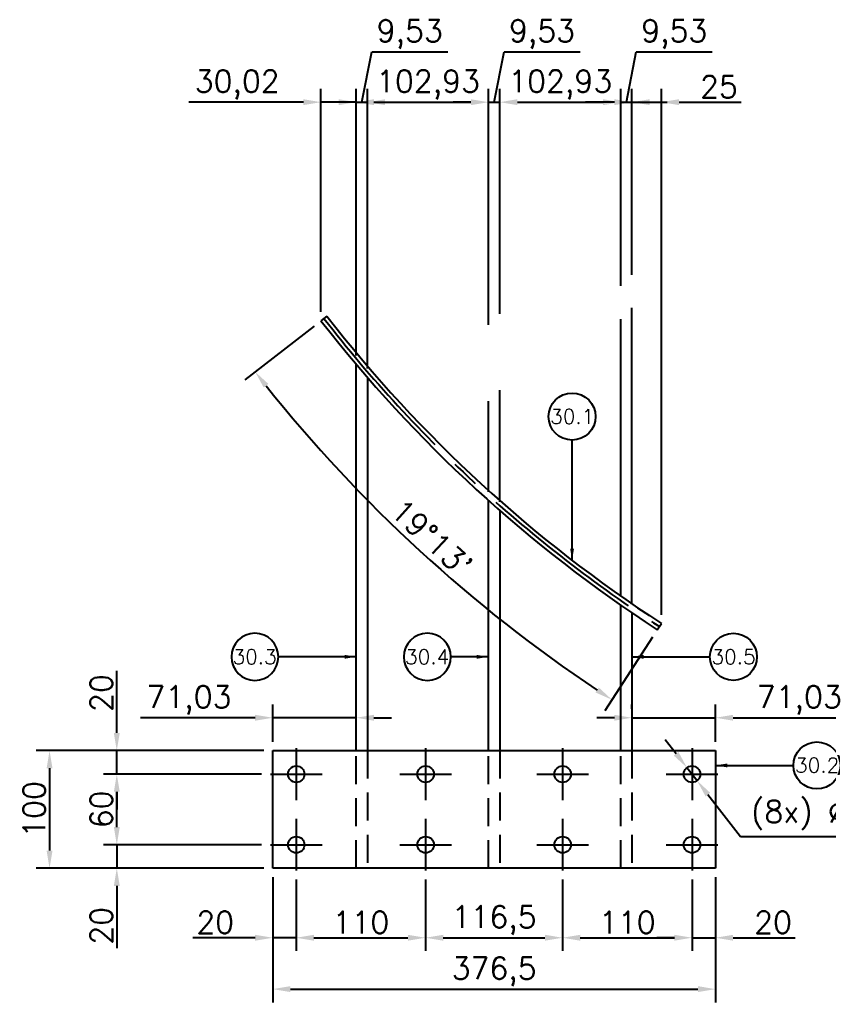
# Model space of a CAD drawing. Header units: metres. Extents: x 0 to 6307, y 0 to 4455.
# Drawn here: x 2845 to 3532, y 784 to 1620 of the extents above; entities that cross this region are included whole.
import ezdxf
from ezdxf.enums import TextEntityAlignment as Align

# ---------------------------------------------------------------- set-up
doc = ezdxf.new("R2010")
doc.units = ezdxf.units.M
doc.header["$LTSCALE"] = 7.5
doc.linetypes.add('CENTER2', pattern=[28.575, 19.05, -3.175, 3.175, -3.175])
doc.linetypes.add('HIDDEN2', pattern=[4.7625, 3.175, -1.5875])
for name, color, linetype in [('GSB', 7, 'Continuous'), ('SC1', 7, 'CENTER2'), ('SDM', 7, 'Continuous'), ('SL4', 4, 'Continuous'), ('ST1', 7, 'HIDDEN2')]:
    doc.layers.add(name, color=color, linetype=linetype)
doc.styles.add('R100', font='simplex.shx', dxfattribs={"height": 2.5})
doc.styles.add('ROMANS', font='ROMANS.SHX')
doc.dimstyles.new('5___1-5', dxfattribs={"dimscale": 5, "dimtxt": 2.5, "dimasz": 2, "dimexe": 1.5, "dimexo": 1, "dimgap": 0.5, "dimtad": 1, "dimzin": 12, "dimtxsty": 'ROMANS', "dimcen": 0, "dimclrd": 256, "dimclre": 256, "dimclrt": 3, "dimaunit": 1, "dimazin": 3, "dimtfac": 1, "dimtmove": 0, "dimatfit": 0, "dimfxl": 1, "dimlwd": -1, "dimlwe": -1, "dimarcsym": 0})
doc.dimstyles.new('7.5___1-7.5', dxfattribs={"dimscale": 7.5, "dimtxt": 2.5, "dimasz": 2, "dimexe": 1.5, "dimexo": 1, "dimgap": 0.5, "dimtad": 1, "dimzin": 12, "dimtxsty": 'ROMANS', "dimcen": 0, "dimclrd": 256, "dimclre": 256, "dimclrt": 3, "dimaunit": 1, "dimazin": 3, "dimtfac": 1, "dimtmove": 0, "dimatfit": 0, "dimfxl": 1, "dimlwd": -1, "dimlwe": -1, "dimarcsym": 0})
doc.dimstyles.new('7.5___1-7.5$3', dxfattribs={"dimscale": 7.5, "dimtxt": 2.5, "dimasz": 2, "dimexe": 1.5, "dimexo": 1, "dimgap": 0.5, "dimtad": 1, "dimtoh": 1, "dimzin": 12, "dimtxsty": 'ROMANS', "dimcen": 0, "dimclrd": 256, "dimclre": 256, "dimclrt": 3, "dimaunit": 1, "dimazin": 3, "dimtfac": 1, "dimtmove": 0, "dimatfit": 0, "dimfxl": 1, "dimlwd": -1, "dimlwe": -1, "dimarcsym": 0})

# ---------------------------------------------------------------- blocks, each defined once
blk = doc.blocks.new('*D154')
at = {"layer": 'Defpoints', "color": 0, "transparency": 16777216}
for p in [(3060.06, 898.23), (3080.06, 896.23), (3060.06, 839.17)]:
    blk.add_point(p, dxfattribs=at)
at = {"layer": 'SDM', "transparency": 16777216}
for p, q in [((3060.06, 890.73), (3060.06, 827.92)), ((3080.06, 888.73), (3080.06, 827.92)), ((3045.06, 839.17), (2992.21, 839.17)), ((3080.06, 839.17), (3060.06, 839.17)), ((3095.06, 839.17), (3110.06, 839.17))]:
    blk.add_line(p, q, dxfattribs=at)
for points in [[(3045.06, 841.67), (3045.06, 836.67), (3060.06, 839.17)], [(3095.06, 841.67), (3095.06, 836.67), (3080.06, 839.17)]]:
    blk.add_solid(points, dxfattribs=at)
at = {"layer": 'SDM', "color": 3, "transparency": 16777216, "insert": (3011.13, 852.29), "char_height": 18.75, "attachment_point": 5, "style": 'ROMANS'}
blk.add_mtext('20', dxfattribs=at)
blk = doc.blocks.new('*D155')
at = {"layer": 'Defpoints', "color": 0, "transparency": 16777216}
for p in [(3080.06, 896.23), (3190.06, 896.23), (3190.06, 839.17)]:
    blk.add_point(p, dxfattribs=at)
at = {"layer": 'SDM', "transparency": 16777216}
for p, q in [((3080.06, 888.73), (3080.06, 827.92)), ((3190.06, 888.73), (3190.06, 827.92)), ((3095.06, 839.17), (3175.06, 839.17))]:
    blk.add_line(p, q, dxfattribs=at)
for points in [[(3095.06, 841.67), (3095.06, 836.67), (3080.06, 839.17)], [(3175.06, 841.67), (3175.06, 836.67), (3190.06, 839.17)]]:
    blk.add_solid(points, dxfattribs=at)
at = {"layer": 'SDM', "color": 3, "transparency": 16777216, "insert": (3135.06, 852.29), "char_height": 18.75, "attachment_point": 5, "style": 'ROMANS'}
blk.add_mtext('110', dxfattribs=at)
blk = doc.blocks.new('*D156')
at = {"layer": 'Defpoints', "color": 0, "transparency": 16777216}
for p in [(3190.06, 896.23), (3306.56, 896.23), (3306.56, 839.17)]:
    blk.add_point(p, dxfattribs=at)
at = {"layer": 'SDM', "transparency": 16777216}
for p, q in [((3190.06, 888.73), (3190.06, 827.92)), ((3306.56, 888.73), (3306.56, 827.92)), ((3205.06, 839.17), (3291.56, 839.17))]:
    blk.add_line(p, q, dxfattribs=at)
for points in [[(3205.06, 841.67), (3205.06, 836.67), (3190.06, 839.17)], [(3291.56, 841.67), (3291.56, 836.67), (3306.56, 839.17)]]:
    blk.add_solid(points, dxfattribs=at)
at = {"layer": 'SDM', "color": 3, "transparency": 16777216, "insert": (3248.31, 854.08), "char_height": 18.75, "attachment_point": 5, "style": 'ROMANS'}
blk.add_mtext('116,5', dxfattribs=at)
blk = doc.blocks.new('*D157')
at = {"layer": 'Defpoints', "color": 0, "transparency": 16777216}
for p in [(3306.56, 896.23), (3416.56, 896.23), (3416.56, 839.17)]:
    blk.add_point(p, dxfattribs=at)
at = {"layer": 'SDM', "transparency": 16777216}
for p, q in [((3306.56, 888.73), (3306.56, 827.92)), ((3416.56, 888.73), (3416.56, 827.92)), ((3321.56, 839.17), (3401.56, 839.17))]:
    blk.add_line(p, q, dxfattribs=at)
for points in [[(3321.56, 841.67), (3321.56, 836.67), (3306.56, 839.17)], [(3401.56, 841.67), (3401.56, 836.67), (3416.56, 839.17)]]:
    blk.add_solid(points, dxfattribs=at)
at = {"layer": 'SDM', "color": 3, "transparency": 16777216, "insert": (3361.56, 852.29), "char_height": 18.75, "attachment_point": 5, "style": 'ROMANS'}
blk.add_mtext('110', dxfattribs=at)
blk = doc.blocks.new('*D158')
at = {"layer": 'Defpoints', "color": 0, "transparency": 16777216}
for p in [(3416.56, 896.23), (3436.56, 898.23), (3436.56, 839.17)]:
    blk.add_point(p, dxfattribs=at)
at = {"layer": 'SDM', "transparency": 16777216}
for p, q in [((3416.56, 888.73), (3416.56, 827.92)), ((3436.56, 890.73), (3436.56, 827.92)), ((3401.56, 839.17), (3386.56, 839.17)), ((3416.56, 839.17), (3436.56, 839.17)), ((3451.56, 839.17), (3504.42, 839.17))]:
    blk.add_line(p, q, dxfattribs=at)
for points in [[(3401.56, 841.67), (3401.56, 836.67), (3416.56, 839.17)], [(3451.56, 841.67), (3451.56, 836.67), (3436.56, 839.17)]]:
    blk.add_solid(points, dxfattribs=at)
at = {"layer": 'SDM', "color": 3, "transparency": 16777216, "insert": (3485.49, 852.29), "char_height": 18.75, "attachment_point": 5, "style": 'ROMANS'}
blk.add_mtext('20', dxfattribs=at)
blk = doc.blocks.new('*D159')
at = {"layer": 'Defpoints', "color": 0, "transparency": 16777216}
for p in [(3060.06, 898.23), (3436.56, 898.23), (3436.56, 795.5)]:
    blk.add_point(p, dxfattribs=at)
at = {"layer": 'SDM', "transparency": 16777216}
for p, q in [((3060.06, 890.73), (3060.06, 784.25)), ((3436.56, 890.73), (3436.56, 784.25)), ((3075.06, 795.5), (3421.56, 795.5))]:
    blk.add_line(p, q, dxfattribs=at)
for points in [[(3075.06, 798), (3075.06, 793), (3060.06, 795.5)], [(3421.56, 798), (3421.56, 793), (3436.56, 795.5)]]:
    blk.add_solid(points, dxfattribs=at)
at = {"layer": 'SDM', "color": 3, "transparency": 16777216, "insert": (3248.31, 810.41), "char_height": 18.75, "attachment_point": 5, "style": 'ROMANS'}
blk.add_mtext('376,5', dxfattribs=at)
blk = doc.blocks.new('*D160')
at = {"layer": 'Defpoints', "color": 0, "transparency": 16777216}
for p in [(3412.26, 983.76), (3420.86, 972.71)]:
    blk.add_point(p, dxfattribs=at)
at = {"layer": 'SDM', "transparency": 16777216}
for p, q in [((3403.05, 995.6), (3393.84, 1007.44)), ((3412.26, 983.76), (3420.86, 972.71)), ((3430.07, 960.87), (3457.8, 925.24)), ((3457.8, 925.24), (3585.65, 925.24))]:
    blk.add_line(p, q, dxfattribs=at)
for points in [[(3405.03, 997.13), (3401.08, 994.06), (3412.26, 983.76)], [(3432.05, 962.41), (3428.1, 959.34), (3420.86, 972.71)]]:
    blk.add_solid(points, dxfattribs=at)
at = {"layer": 'SDM', "color": 3, "transparency": 16777216, "insert": (3523.6, 943.27), "char_height": 18.75, "attachment_point": 5, "style": 'ROMANS'}
blk.add_mtext('(8x) ∅14', dxfattribs=at)
blk = doc.blocks.new('ITEM')
at = {"layer": 'GSB'}
blk.add_circle((0, 0), 4, dxfattribs=at)
blk = doc.blocks.new('*D161')
at = {"layer": 'Defpoints', "color": 0, "transparency": 16777216}
for p in [(3058.06, 918.23), (2927.46, 898.23), (3060.06, 898.23)]:
    blk.add_point(p, dxfattribs=at)
at = {"layer": 'SDM', "transparency": 16777216}
for p, q in [((2927.46, 933.23), (2927.46, 948.23)), ((3050.56, 918.23), (2916.21, 918.23)), ((2927.46, 918.23), (2927.46, 898.23)), ((3052.56, 898.23), (2916.21, 898.23)), ((2927.46, 883.23), (2927.46, 830.38))]:
    blk.add_line(p, q, dxfattribs=at)
for points in [[(2924.96, 933.23), (2929.96, 933.23), (2927.46, 918.23)], [(2924.96, 883.23), (2929.96, 883.23), (2927.46, 898.23)]]:
    blk.add_solid(points, dxfattribs=at)
at = {"layer": 'SDM', "color": 3, "transparency": 16777216, "insert": (2914.33, 849.31), "char_height": 18.75, "attachment_point": 5, "rotation": 90, "style": 'ROMANS'}
blk.add_mtext('20', dxfattribs=at)
blk = doc.blocks.new('*D162')
at = {"layer": 'Defpoints', "color": 0, "transparency": 16777216}
for p in [(2927.46, 978.23), (3058.06, 978.23), (3058.06, 918.23)]:
    blk.add_point(p, dxfattribs=at)
at = {"layer": 'SDM', "transparency": 16777216}
for p, q in [((3050.56, 978.23), (2916.21, 978.23)), ((2927.46, 933.23), (2927.46, 963.23)), ((3050.56, 918.23), (2916.21, 918.23))]:
    blk.add_line(p, q, dxfattribs=at)
for points in [[(2924.96, 963.23), (2929.96, 963.23), (2927.46, 978.23)], [(2924.96, 933.23), (2929.96, 933.23), (2927.46, 918.23)]]:
    blk.add_solid(points, dxfattribs=at)
at = {"layer": 'SDM', "color": 3, "transparency": 16777216, "insert": (2914.33, 948.23), "char_height": 18.75, "attachment_point": 5, "rotation": 90, "style": 'ROMANS'}
blk.add_mtext('60', dxfattribs=at)
blk = doc.blocks.new('*D163')
at = {"layer": 'Defpoints', "color": 0, "transparency": 16777216}
for p in [(2927.46, 998.23), (3060.06, 998.23), (3058.06, 978.23)]:
    blk.add_point(p, dxfattribs=at)
at = {"layer": 'SDM', "transparency": 16777216}
for p, q in [((2927.46, 1013.23), (2927.46, 1066.09)), ((3052.56, 998.23), (2916.21, 998.23)), ((2927.46, 978.23), (2927.46, 998.23)), ((3050.56, 978.23), (2916.21, 978.23)), ((2927.46, 963.23), (2927.46, 948.23))]:
    blk.add_line(p, q, dxfattribs=at)
for points in [[(2924.96, 1013.23), (2929.96, 1013.23), (2927.46, 998.23)], [(2924.96, 963.23), (2929.96, 963.23), (2927.46, 978.23)]]:
    blk.add_solid(points, dxfattribs=at)
at = {"layer": 'SDM', "color": 3, "transparency": 16777216, "insert": (2914.33, 1047.16), "char_height": 18.75, "attachment_point": 5, "rotation": 90, "style": 'ROMANS'}
blk.add_mtext('20', dxfattribs=at)
blk = doc.blocks.new('*D164')
at = {"layer": 'Defpoints', "color": 0, "transparency": 16777216}
for p in [(3060.06, 998.23), (2870.28, 898.23), (3060.06, 898.23)]:
    blk.add_point(p, dxfattribs=at)
at = {"layer": 'SDM', "transparency": 16777216}
for p, q in [((3052.56, 998.23), (2859.03, 998.23)), ((2870.28, 983.23), (2870.28, 913.23)), ((3052.56, 898.23), (2859.03, 898.23))]:
    blk.add_line(p, q, dxfattribs=at)
for points in [[(2867.78, 983.23), (2872.78, 983.23), (2870.28, 998.23)], [(2867.78, 913.23), (2872.78, 913.23), (2870.28, 898.23)]]:
    blk.add_solid(points, dxfattribs=at)
at = {"layer": 'SDM', "color": 3, "transparency": 16777216, "insert": (2857.16, 948.23), "char_height": 18.75, "attachment_point": 5, "rotation": 90, "style": 'ROMANS'}
blk.add_mtext('100', dxfattribs=at)
blk = doc.blocks.new('*D165')
at = {"layer": 'Defpoints', "color": 0, "transparency": 16777216}
for p in [(3131.09, 1026.19), (3131.09, 1026.19), (3060.06, 998.23)]:
    blk.add_point(p, dxfattribs=at)
at = {"layer": 'SDM', "transparency": 16777216}
for p, q in [((3060.06, 1005.73), (3060.06, 1037.44)), ((3131.09, 1033.69), (3131.09, 1037.44)), ((3045.06, 1026.19), (2947.56, 1026.19)), ((3131.09, 1026.19), (3060.06, 1026.19)), ((3146.09, 1026.19), (3161.09, 1026.19))]:
    blk.add_line(p, q, dxfattribs=at)
for points in [[(3045.06, 1028.69), (3045.06, 1023.69), (3060.06, 1026.19)], [(3146.09, 1028.69), (3146.09, 1023.69), (3131.09, 1026.19)]]:
    blk.add_solid(points, dxfattribs=at)
at = {"layer": 'SDM', "color": 3, "transparency": 16777216, "insert": (2988.81, 1041.1), "char_height": 18.75, "attachment_point": 5, "style": 'ROMANS'}
blk.add_mtext('71,03', dxfattribs=at)
blk = doc.blocks.new('*D166')
at = {"layer": 'Defpoints', "color": 0, "transparency": 16777216}
for p in [(3365.53, 1026.19), (3365.53, 1026.19), (3436.56, 998.23)]:
    blk.add_point(p, dxfattribs=at)
at = {"layer": 'SDM', "transparency": 16777216}
for p, q in [((3365.53, 1033.69), (3365.53, 1037.44)), ((3436.56, 1005.73), (3436.56, 1037.44)), ((3350.53, 1026.19), (3335.53, 1026.19)), ((3365.53, 1026.19), (3436.56, 1026.19)), ((3451.56, 1026.19), (3549.06, 1026.19))]:
    blk.add_line(p, q, dxfattribs=at)
for points in [[(3350.53, 1028.69), (3350.53, 1023.69), (3365.53, 1026.19)], [(3451.56, 1028.69), (3451.56, 1023.69), (3436.56, 1026.19)]]:
    blk.add_solid(points, dxfattribs=at)
at = {"layer": 'SDM', "color": 3, "transparency": 16777216, "insert": (3507.81, 1041.1), "char_height": 18.75, "attachment_point": 5, "style": 'ROMANS'}
blk.add_mtext('71,03', dxfattribs=at)
blk = doc.blocks.new('*D168')
at = {"layer": 'Defpoints', "color": 0, "transparency": 16777216}
for p in [(3101.08, 1549.49), (3101.08, 1363.75), (3131.09, 1326.67)]:
    blk.add_point(p, dxfattribs=at)
at = {"layer": 'SDM', "transparency": 16777216}
for p, q in [((3101.08, 1371.25), (3101.08, 1560.74)), ((3131.09, 1334.17), (3131.09, 1560.74)), ((3086.08, 1549.49), (2988.58, 1549.49)), ((3131.09, 1549.49), (3101.08, 1549.49)), ((3146.09, 1549.49), (3161.09, 1549.49))]:
    blk.add_line(p, q, dxfattribs=at)
for points in [[(3086.08, 1551.99), (3086.08, 1546.99), (3101.08, 1549.49)], [(3146.09, 1551.99), (3146.09, 1546.99), (3131.09, 1549.49)]]:
    blk.add_solid(points, dxfattribs=at)
at = {"layer": 'SDM', "color": 3, "transparency": 16777216, "insert": (3029.83, 1564.4), "char_height": 18.75, "attachment_point": 5, "style": 'ROMANS'}
blk.add_mtext('30,02', dxfattribs=at)
blk = doc.blocks.new('*D169')
at = {"layer": 'Defpoints', "color": 0, "transparency": 16777216}
for p in [(3140.62, 1549.49), (3131.09, 1326.67), (3140.62, 1315.53)]:
    blk.add_point(p, dxfattribs=at)
at = {"layer": 'SDM', "transparency": 16777216}
for p, q in [((3135.86, 1549.49), (3144.27, 1592.43)), ((3144.27, 1592.43), (3208.91, 1592.43)), ((3131.09, 1334.17), (3131.09, 1560.74)), ((3140.62, 1323.03), (3140.62, 1560.74)), ((3116.09, 1549.49), (3101.09, 1549.49)), ((3131.09, 1549.49), (3140.62, 1549.49)), ((3131.09, 1549.49), (3140.62, 1549.49)), ((3155.62, 1549.49), (3170.62, 1549.49))]:
    blk.add_line(p, q, dxfattribs=at)
for points in [[(3116.09, 1551.99), (3116.09, 1546.99), (3131.09, 1549.49)], [(3155.62, 1551.99), (3155.62, 1546.99), (3140.62, 1549.49)]]:
    blk.add_solid(points, dxfattribs=at)
at = {"layer": 'SDM', "color": 3, "transparency": 16777216, "insert": (3176.59, 1607.34), "char_height": 18.75, "attachment_point": 5, "style": 'ROMANS'}
blk.add_mtext('9,53', dxfattribs=at)
blk = doc.blocks.new('*D170')
at = {"layer": 'Defpoints', "color": 0, "transparency": 16777216}
for p in [(3243.55, 1549.49), (3140.62, 1315.53), (3243.55, 1210.8)]:
    blk.add_point(p, dxfattribs=at)
at = {"layer": 'SDM', "transparency": 16777216}
for p, q in [((3140.62, 1323.03), (3140.62, 1560.74)), ((3243.55, 1360.13), (3243.55, 1560.74)), ((3155.62, 1549.49), (3228.55, 1549.49)), ((3243.55, 1218.3), (3243.55, 1295.35))]:
    blk.add_line(p, q, dxfattribs=at)
for points in [[(3155.62, 1551.99), (3155.62, 1546.99), (3140.62, 1549.49)], [(3228.55, 1551.99), (3228.55, 1546.99), (3243.55, 1549.49)]]:
    blk.add_solid(points, dxfattribs=at)
at = {"layer": 'SDM', "color": 3, "transparency": 16777216, "insert": (3192.08, 1564.4), "char_height": 18.75, "attachment_point": 5, "style": 'ROMANS'}
blk.add_mtext('102,93', dxfattribs=at)
blk = doc.blocks.new('*D171')
at = {"layer": 'Defpoints', "color": 0, "transparency": 16777216}
for p in [(3253.08, 1549.49), (3243.55, 1210.8), (3253.08, 1202.36)]:
    blk.add_point(p, dxfattribs=at)
at = {"layer": 'SDM', "transparency": 16777216}
for p, q in [((3248.31, 1549.49), (3256.72, 1592.43)), ((3256.72, 1592.43), (3321.37, 1592.43)), ((3243.55, 1360.13), (3243.55, 1560.74)), ((3253.08, 1369.55), (3253.08, 1560.74)), ((3228.55, 1549.49), (3213.55, 1549.49)), ((3243.55, 1549.49), (3253.08, 1549.49)), ((3243.55, 1549.49), (3253.08, 1549.49)), ((3268.08, 1549.49), (3283.08, 1549.49)), ((3253.08, 1209.86), (3253.08, 1304.76)), ((3243.55, 1218.3), (3243.55, 1295.35))]:
    blk.add_line(p, q, dxfattribs=at)
for points in [[(3228.55, 1551.99), (3228.55, 1546.99), (3243.55, 1549.49)], [(3268.08, 1551.99), (3268.08, 1546.99), (3253.08, 1549.49)]]:
    blk.add_solid(points, dxfattribs=at)
at = {"layer": 'SDM', "color": 3, "transparency": 16777216, "insert": (3289.04, 1607.34), "char_height": 18.75, "attachment_point": 5, "style": 'ROMANS'}
blk.add_mtext('9,53', dxfattribs=at)
blk = doc.blocks.new('*D172')
at = {"layer": 'Defpoints', "color": 0, "transparency": 16777216}
for p in [(3356.01, 1549.49), (3253.08, 1202.36), (3356.01, 1121.85)]:
    blk.add_point(p, dxfattribs=at)
at = {"layer": 'SDM', "transparency": 16777216}
for p, q in [((3253.08, 1369.55), (3253.08, 1560.74)), ((3356.01, 1393.25), (3356.01, 1560.74)), ((3268.08, 1549.49), (3341.01, 1549.49)), ((3356.01, 1129.35), (3356.01, 1365.13)), ((3253.08, 1209.86), (3253.08, 1304.76))]:
    blk.add_line(p, q, dxfattribs=at)
for points in [[(3268.08, 1551.99), (3268.08, 1546.99), (3253.08, 1549.49)], [(3341.01, 1551.99), (3341.01, 1546.99), (3356.01, 1549.49)]]:
    blk.add_solid(points, dxfattribs=at)
at = {"layer": 'SDM', "color": 3, "transparency": 16777216, "insert": (3304.54, 1564.4), "char_height": 18.75, "attachment_point": 5, "style": 'ROMANS'}
blk.add_mtext('102,93', dxfattribs=at)
blk = doc.blocks.new('*D173')
at = {"layer": 'Defpoints', "color": 0, "transparency": 16777216}
for p in [(3365.53, 1549.49), (3356.01, 1121.85), (3365.53, 1115.3)]:
    blk.add_point(p, dxfattribs=at)
at = {"layer": 'SDM', "transparency": 16777216}
for p, q in [((3360.77, 1549.49), (3369.18, 1592.43)), ((3369.18, 1592.43), (3433.82, 1592.43)), ((3356.01, 1393.25), (3356.01, 1560.74)), ((3365.53, 1402.67), (3365.53, 1560.74)), ((3341.01, 1549.49), (3326.01, 1549.49)), ((3356.01, 1549.49), (3365.53, 1549.49)), ((3356.01, 1549.49), (3365.53, 1549.49)), ((3380.53, 1549.49), (3395.53, 1549.49)), ((3365.53, 1122.8), (3365.53, 1374.54)), ((3356.01, 1129.35), (3356.01, 1365.13))]:
    blk.add_line(p, q, dxfattribs=at)
for points in [[(3341.01, 1551.99), (3341.01, 1546.99), (3356.01, 1549.49)], [(3380.53, 1551.99), (3380.53, 1546.99), (3365.53, 1549.49)]]:
    blk.add_solid(points, dxfattribs=at)
at = {"layer": 'SDM', "color": 3, "transparency": 16777216, "insert": (3401.5, 1607.34), "char_height": 18.75, "attachment_point": 5, "style": 'ROMANS'}
blk.add_mtext('9,53', dxfattribs=at)
blk = doc.blocks.new('*D174')
at = {"layer": 'Defpoints', "color": 0, "transparency": 16777216}
for p in [(3390.53, 1549.49), (3365.53, 1115.3), (3390.53, 1106.31)]:
    blk.add_point(p, dxfattribs=at)
at = {"layer": 'SDM', "transparency": 16777216}
for p, q in [((3365.53, 1402.67), (3365.53, 1560.74)), ((3390.53, 1113.81), (3390.53, 1560.74)), ((3350.53, 1549.49), (3335.53, 1549.49)), ((3365.53, 1549.49), (3390.53, 1549.49)), ((3405.53, 1549.49), (3458.39, 1549.49)), ((3365.53, 1122.8), (3365.53, 1374.54))]:
    blk.add_line(p, q, dxfattribs=at)
for points in [[(3350.53, 1551.99), (3350.53, 1546.99), (3365.53, 1549.49)], [(3405.53, 1551.99), (3405.53, 1546.99), (3390.53, 1549.49)]]:
    blk.add_solid(points, dxfattribs=at)
at = {"layer": 'SDM', "color": 3, "transparency": 16777216, "insert": (3439.46, 1562.61), "char_height": 18.75, "attachment_point": 5, "style": 'ROMANS'}
blk.add_mtext('25', dxfattribs=at)
blk = doc.blocks.new('*D175')
at = {"layer": 'Defpoints', "color": 0, "transparency": 16777216}
for p in [(3101.08, 1363.75), (3106.09, 1367.64), (3135.6, 1216.22), (3390.53, 1106.31), (3387.08, 1100.98)]:
    blk.add_point(p, dxfattribs=at)
at = {"layer": 'SDM', "transparency": 16777216}
for p, q in [((3095.15, 1359.15), (3036.19, 1313.38)), ((3383, 1094.69), (3342.38, 1032.07))]:
    blk.add_line(p, q, dxfattribs=at)
blk.add_arc((4020.3, 2077.22), 1234.51, 218.51383, 236.33501, dxfattribs=at)
for points in [[(3052.38, 1306.94), (3056.31, 1310.03), (3045.08, 1320.28)], [(3337.34, 1051.84), (3334.59, 1047.66), (3348.5, 1041.51)]]:
    blk.add_solid(points, dxfattribs=at)
at = {"layer": 'SDM', "color": 3, "transparency": 16777216, "insert": (3195.17, 1179.13), "char_height": 18.75, "attachment_point": 5, "rotation": 317.42442, "style": 'ROMANS'}
blk.add_mtext("19°13'", dxfattribs=at)

msp = doc.modelspace()

# ---------------------------------------------------------------- linework, layer by layer
at = {"layer": 'SC1'}
for p, q in [((3080.063, 1000.234), (3080.063, 956.234)), ((3190.063, 1000.234), (3190.063, 956.234)), ((3306.563, 1000.234), (3306.563, 956.234)), ((3416.563, 1000.234), (3416.563, 956.234)), ((3058.063, 978.234), (3102.063, 978.234)), ((3168.063, 978.234), (3212.063, 978.234)), ((3284.563, 978.234), (3328.563, 978.234)), ((3394.563, 978.234), (3438.563, 978.234)), ((3080.063, 940.234), (3080.063, 896.234)), ((3190.063, 940.234), (3190.063, 896.234)), ((3306.563, 940.234), (3306.563, 896.234)), ((3416.563, 940.234), (3416.563, 896.234)), ((3058.063, 918.234), (3102.063, 918.234)), ((3168.063, 918.234), (3212.063, 918.234)), ((3284.563, 918.234), (3328.563, 918.234)), ((3394.563, 918.234), (3438.563, 918.234))]:
    msp.add_line(p, q, dxfattribs=at)
msp.add_arc((4020.303, 2077.224), 1160.452, 217.817651, 237.031191, dxfattribs=at)
at = {"layer": 'SL4'}
for p, q in [((3106.093, 1367.639), (3101.077, 1363.745)), ((3131.093, 998.234), (3131.093, 1326.668)), ((3140.618, 1315.526), (3140.618, 998.234)), ((3243.55, 998.234), (3243.55, 1210.804)), ((3253.075, 1202.358), (3253.075, 998.234)), ((3356.008, 998.234), (3356.008, 1121.849)), ((3365.533, 1115.296), (3365.533, 998.234)), ((3387.077, 1100.979), (3390.533, 1106.306)), ((3060.063, 998.234), (3436.563, 998.234)), ((3060.063, 898.234), (3060.063, 998.234)), ((3436.563, 998.234), (3436.563, 898.234)), ((3436.563, 898.234), (3060.063, 898.234))]:
    msp.add_line(p, q, dxfattribs=at)
for centre in [(3080.063, 978.234), (3190.063, 978.234), (3306.563, 978.234), (3416.563, 978.234), (3080.063, 918.234), (3190.063, 918.234), (3306.563, 918.234), (3416.563, 918.234)]:
    msp.add_circle(centre, 7, dxfattribs=at)
for radius in [1163.627, 1157.277]:
    msp.add_arc((4020.303, 2077.224), radius, 217.817651, 237.031191, dxfattribs=at)
at = {"layer": 'ST1'}
for p, q in [((3131.093, 898.234), (3131.093, 998.234)), ((3140.618, 998.234), (3140.618, 898.234)), ((3243.55, 898.234), (3243.55, 998.234)), ((3253.075, 998.234), (3253.075, 898.234)), ((3356.008, 898.234), (3356.008, 998.234)), ((3365.533, 998.234), (3365.533, 898.234))]:
    msp.add_line(p, q, dxfattribs=at)

# ---------------------------------------------------------------- block references
at = {"layer": 'GSB'}
ref = msp.add_blockref('ITEM', (3314.587, 1282.229), dxfattribs=dict(at, xscale=4.999999999999943, yscale=4.999999999999943, zscale=4.999999999999943, rotation=180))
ref.add_attrib('1', '30.1', dxfattribs={"color": 3, "height": 12.5, "style": 'R100'}).set_placement((3314.756, 1282.336), align=Align.MIDDLE_CENTER)
ref = msp.add_blockref('ITEM', (3044.854, 1077.983), dxfattribs=dict(at, xscale=-4.999999999999943, yscale=4.999999999999943, zscale=4.999999999999943, rotation=180))
ref.add_attrib('1', '30.3', dxfattribs={"color": 3, "height": 12.5, "style": 'R100'}).set_placement((3044.684, 1078.09), align=Align.MIDDLE_CENTER)
ref = msp.add_blockref('ITEM', (3191.511, 1077.983), dxfattribs=dict(at, xscale=-4.999999999999943, yscale=4.999999999999943, zscale=4.999999999999943, rotation=180))
ref.add_attrib('1', '30.4', dxfattribs={"color": 3, "height": 12.5, "style": 'R100'}).set_placement((3191.341, 1078.09), align=Align.MIDDLE_CENTER)
ref = msp.add_blockref('ITEM', (3451.753, 1077.983), dxfattribs=dict(at, xscale=4.999999999999943, yscale=4.999999999999943, zscale=4.999999999999943, rotation=180))
ref.add_attrib('1', '30.5', dxfattribs={"color": 3, "height": 12.5, "style": 'R100'}).set_placement((3451.923, 1078.09), align=Align.MIDDLE_CENTER)
ref = msp.add_blockref('ITEM', (3522.783, 985.656), dxfattribs=dict(at, xscale=4.999999999999943, yscale=4.999999999999943, zscale=4.999999999999943, rotation=180))
ref.add_attrib('1', '30.2', dxfattribs={"color": 3, "height": 12.5, "style": 'R100'}).set_placement((3522.953, 985.763), align=Align.MIDDLE_CENTER)

# ---------------------------------------------------------------- dimensions: what is measured, and where the dimension line sits
at = {"layer": 'SDM'}
for base, p1, p2, picture, middle in [((3140.617821555, 1549.487177912), (3131.092821555, 1326.667914861), (3140.617821555, 1315.526446359), '*D169', (3148.016035841, 1592.433606483)), ((3253.075321555, 1549.487177912), (3243.550321555, 1210.803530807), (3253.075321555, 1202.357815944), '*D171', (3260.473535841, 1592.433606483)), ((3365.532821555, 1549.487177912), (3356.007821555, 1121.849183544), (3365.532821555, 1115.29617793), '*D173', (3372.931035841, 1592.433606483))]:
    dim = msp.add_linear_dim(base=base, p1=p1, p2=p2, dimstyle='7.5___1-7.5', override={"dimtmove": 1}, dxfattribs=at)
    dim.commit()
    dim.dimension.update_dxf_attribs({"geometry": picture, "text_midpoint": middle, "dimtype": 160})
for base, p1, p2, picture, middle in [((3101.077, 1549.487), (3131.093, 1326.668), (3101.077, 1363.745), '*D168', (3029.827, 1564.398)), ((3390.533, 1549.487), (3365.533, 1115.296), (3390.533, 1106.306), '*D174', (3439.461, 1562.612)), ((3060.063, 839.165), (3080.063, 896.234), (3060.063, 898.234), '*D154', (3011.134, 852.29)), ((3436.563, 795.502), (3060.063, 898.234), (3436.563, 898.234), '*D159', (3248.313, 810.413)), ((3190.063, 839.165), (3080.063, 896.234), (3190.063, 896.234), '*D155', (3135.063, 852.29)), ((3306.563, 839.165), (3190.063, 896.234), (3306.563, 896.234), '*D156', (3248.313, 854.076)), ((3416.563, 839.165), (3306.563, 896.234), (3416.563, 896.234), '*D157', (3361.563, 852.29)), ((3436.563, 839.165), (3416.563, 896.234), (3436.563, 898.234), '*D158', (3485.491, 852.29))]:
    dim = msp.add_linear_dim(base=base, p1=p1, p2=p2, dimstyle='7.5___1-7.5', dxfattribs=at)
    dim.commit()
    dim.dimension.update_dxf_attribs({"geometry": picture, "text_midpoint": middle})
for base, p1, p2, picture, middle in [((3243.55, 1549.487), (3140.618, 1315.526), (3243.55, 1210.804), '*D170', (3192.084, 1564.398)), ((3356.008, 1549.487), (3253.075, 1202.358), (3356.008, 1121.849), '*D172', (3304.542, 1564.398))]:
    dim = msp.add_linear_dim(base=base, p1=p1, p2=p2, dimstyle='7.5___1-7.5', override={"dimtmove": 1}, dxfattribs=at)
    dim.commit()
    dim.dimension.update_dxf_attribs({"geometry": picture, "text_midpoint": middle})
dim = msp.add_angular_dim_2l(base=(3135.5996, 1216.2215), line1=((3106.0928, 1367.6388), (3101.0765, 1363.7453)), line2=((3387.0773, 1100.979), (3390.5328, 1106.3064)), dimstyle='7.5___1-7.5', dxfattribs=at)
dim.commit()
dim.dimension.update_dxf_attribs({"geometry": '*D175', "text_midpoint": (3195.1653, 1179.1257)})
for base, p1, p2, picture, middle in [((2927.457, 998.234), (3058.063, 978.234), (3060.063, 998.234), '*D163', (2914.332, 1047.163)), ((2870.281, 898.234), (3060.063, 998.234), (3060.063, 898.234), '*D164', (2857.156, 948.234)), ((2927.457, 978.234), (3058.063, 918.234), (3058.063, 978.234), '*D162', (2914.332, 948.234)), ((2927.457, 898.234), (3058.063, 918.234), (3060.063, 898.234), '*D161', (2914.332, 849.305))]:
    dim = msp.add_linear_dim(base=base, p1=p1, p2=p2, angle=90, dimstyle='7.5___1-7.5', dxfattribs=at)
    dim.commit()
    dim.dimension.update_dxf_attribs({"geometry": picture, "text_midpoint": middle})
dim = msp.add_linear_dim(base=(3131.094, 1026.186), p1=(3060.063, 998.234), p2=(3131.094, 1026.186), dimstyle='7.5___1-7.5', dxfattribs=at)
dim.commit()
dim.dimension.update_dxf_attribs({"geometry": '*D165', "text_midpoint": (2988.813, 1026.186), "dimtype": 160})
dim = msp.add_linear_dim(base=(3365.532, 1026.186), p1=(3436.563, 998.234), p2=(3365.532, 1026.186), angle=180, dimstyle='7.5___1-7.5', dxfattribs=at)
dim.commit()
dim.dimension.update_dxf_attribs({"geometry": '*D166', "text_midpoint": (3507.813, 1026.186), "dimtype": 160})
dim = msp.add_diameter_dim_2p(p1=(3412.264, 983.759), p2=(3420.861, 972.709), text='(8x) <>', dimstyle='7.5___1-7.5$3', dxfattribs=at)
dim.commit()
dim.dimension.update_dxf_attribs({"geometry": '*D160', "text_midpoint": (3523.6, 925.239), "dimtype": 163})

# ---------------------------------------------------------------- leaders
for points in [[(3314.587, 1160.024), (3314.587, 1262.229)], [(3131.094, 1077.983), (3064.854, 1077.983)], [(3243.55, 1077.983), (3211.511, 1077.983)], [(3365.513, 1077.983), (3431.753, 1077.983)], [(3436.543, 985.656), (3502.783, 985.656)]]:
    msp.add_leader(points, dimstyle='5___1-5', override={"dimgap": 0.5, "dimtad": 0}, dxfattribs=at)

doc.saveas('drawing.dxf')
